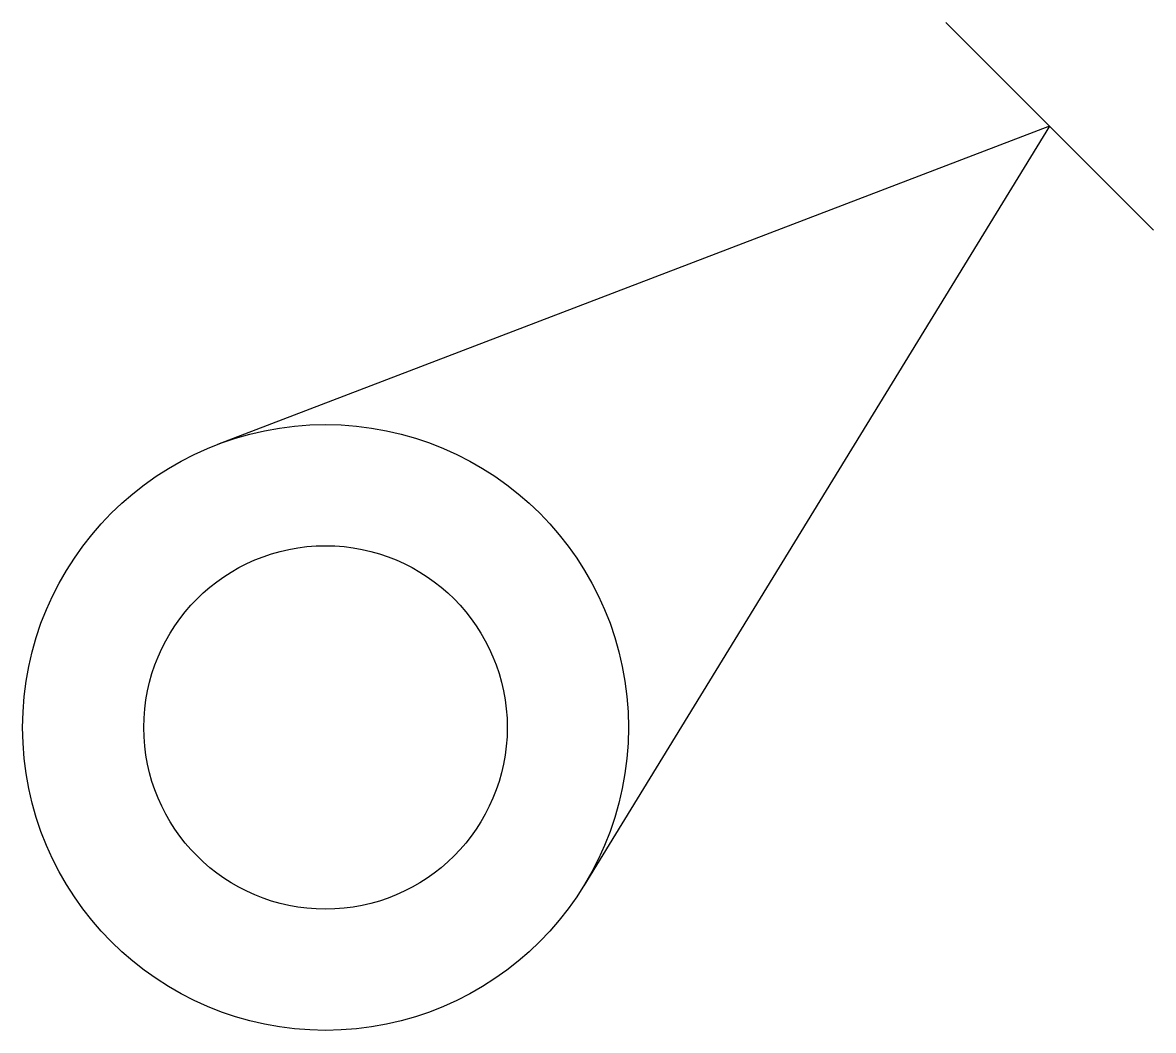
# Model space of a CAD drawing. Header units: metres. Extents: x 199 to 1084, y -137254 to -136465.
import ezdxf

# ---------------------------------------------------------------- set-up
doc = ezdxf.new("R2010")
doc.units = ezdxf.units.M
doc.layers.add('DET1', color=1, linetype='Continuous')

msp = doc.modelspace()

# ---------------------------------------------------------------- linework, layer by layer
at = {"layer": 'DET1'}
for p, q in [((921.55, -136465.09), (1084.09, -136627.41)), ((1002.82, -136546.25), (351.54, -136795.24)), ((1002.82, -136546.25), (638.25, -137140.6)), ((436.19, -136779.61), (436.19, -136779.61))]:
    msp.add_line(p, q, dxfattribs=at)
for radius in [237.05, 142.23]:
    msp.add_circle((436.19, -137016.65), radius, dxfattribs=at)

doc.saveas('drawing.dxf')
